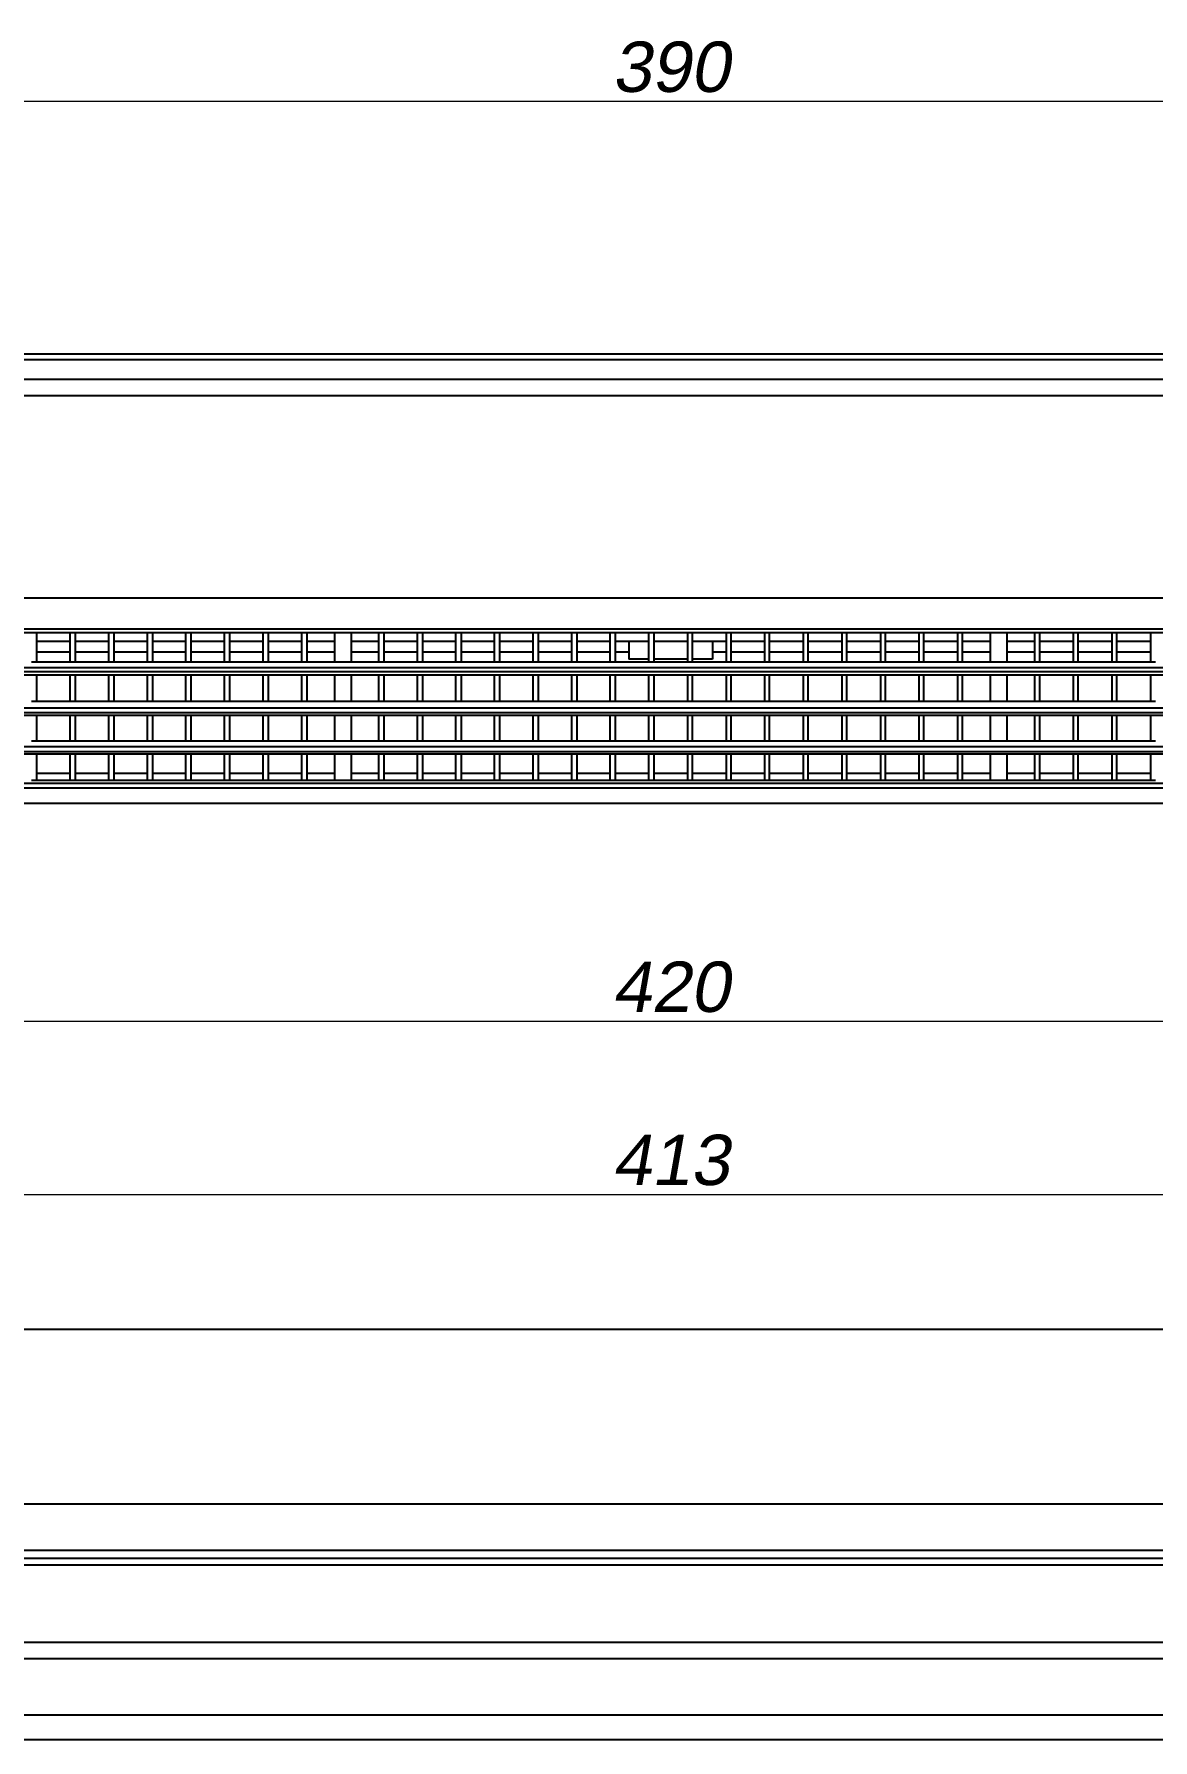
# Model space of a CAD drawing. Extents: x 77 to 615, y 57 to 401.
# Drawn here: x 211.6 to 345, y 56.7 to 260.2 of the extents above; entities that cross this region are included whole.
import ezdxf

# ---------------------------------------------------------------- set-up
doc = ezdxf.new("R2010")
doc.units = 0
doc.header["$MEASUREMENT"] = 0
doc.header["$PDSIZE"] = -1
doc.styles.add('NowyStyl1', font='ARIAL.TTF', dxfattribs={"oblique": 10})
doc.dimstyles.get("Standard").update_dxf_attribs({"dimtxt": 0.18, "dimasz": 0.18, "dimexe": 0.18, "dimexo": 0.0625, "dimgap": 0.09, "dimtad": 0, "dimtih": 1, "dimtoh": 1, "dimdec": 4, "dimzin": 0, "dimdsep": 46, "dimtxsty": 'Standard', "dimcen": 0.09, "dimadec": 0, "dimazin": 0, "dimtfac": 1, "dimtdec": 4, "dimtofl": 0, "dimtmove": 0, "dimatfit": 0, "dimfxl": 0, "dimtolj": 1, "dimtzin": 0, "dimarcsym": 0})

# ---------------------------------------------------------------- blocks, each defined once
blk = doc.blocks.new('*D0')
at = {"color": 0, "linetype": 'ByBlock', "lineweight": 0}
for p, q in [((77.48, 85.87), (77.48, 142.62)), ((87.48, 142.44), (487.48, 142.44)), ((497.48, 85.87), (497.48, 142.62))]:
    blk.add_line(p, q, dxfattribs=at)
for points in [[(77.48, 142.44), (87.48, 140.77), (87.48, 144.11)], [(497.48, 142.44), (487.48, 140.77), (487.48, 144.11)]]:
    blk.add_solid(points, dxfattribs=at)
at = {"layer": 'DEFPOINTS', "color": 0, "linetype": 'ByBlock', "lineweight": 0}
for p in [(77.48, 84.87), (497.48, 84.87)]:
    blk.add_point(p, dxfattribs=at)
at = {"color": 0, "linetype": 'ByBlock', "lineweight": 0, "insert": (287.48, 146.5), "char_height": 6, "attachment_point": 5, "style": 'NowyStyl1'}
blk.add_mtext('\\A1;420', dxfattribs=at)
blk = doc.blocks.new('*D1')
at = {"color": 0, "linetype": 'ByBlock', "lineweight": 0}
for p, q in [((80.9, 106.67), (80.9, 121.96)), ((90.9, 121.78), (484.06, 121.78)), ((494.06, 106.67), (494.06, 121.96))]:
    blk.add_line(p, q, dxfattribs=at)
for points in [[(80.9, 121.78), (90.9, 120.12), (90.9, 123.45)], [(494.06, 121.78), (484.06, 120.12), (484.06, 123.45)]]:
    blk.add_solid(points, dxfattribs=at)
at = {"layer": 'DEFPOINTS', "color": 0, "linetype": 'ByBlock', "lineweight": 0}
for p in [(80.9, 105.67), (494.06, 105.67)]:
    blk.add_point(p, dxfattribs=at)
at = {"color": 0, "linetype": 'ByBlock', "lineweight": 0, "insert": (287.48, 125.85), "char_height": 6, "attachment_point": 5, "style": 'NowyStyl1'}
blk.add_mtext('\\A1;413', dxfattribs=at)
blk = doc.blocks.new('*D5')
at = {"color": 0, "linetype": 'ByBlock', "lineweight": 0}
for p, q in [((92.7, 204.26), (92.7, 252.33)), ((482.25, 204.26), (482.25, 252.33)), ((102.7, 252.15), (472.25, 252.15))]:
    blk.add_line(p, q, dxfattribs=at)
for points in [[(92.7, 252.15), (102.7, 250.49), (102.7, 253.82)], [(482.25, 252.15), (472.25, 250.49), (472.25, 253.82)]]:
    blk.add_solid(points, dxfattribs=at)
at = {"layer": 'DEFPOINTS', "color": 0, "linetype": 'ByBlock', "lineweight": 0}
for p in [(92.7, 203.26), (482.25, 203.26)]:
    blk.add_point(p, dxfattribs=at)
at = {"color": 0, "linetype": 'ByBlock', "lineweight": 0, "insert": (287.48, 256.22), "char_height": 6, "attachment_point": 5, "style": 'NowyStyl1'}
blk.add_mtext('\\A1;390', dxfattribs=at)

msp = doc.modelspace()

# ---------------------------------------------------------------- linework, layer by layer
at = {"color": 7, "linetype": 'Continuous'}
for p, q in [((84.48, 222.01), (490.48, 222.01)), ((84.48, 221.36), (490.48, 221.36)), ((104.05, 219.01), (470.9, 219.01)), ((470.9, 217.01), (104.05, 217.01)), ((468.98, 192.88), (105.98, 192.88)), ((466.98, 189.2), (107.98, 189.2)), ((107.98, 188.8), (466.98, 188.8)), ((211.88, 188.8), (211.88, 185.26)), ((211.88, 187.76), (215.88, 187.76)), ((215.88, 185.26), (215.88, 188.8)), ((216.48, 188.8), (216.48, 185.26)), ((216.48, 187.76), (220.48, 187.76)), ((220.48, 185.26), (220.48, 188.8)), ((221.08, 188.8), (221.08, 185.26)), ((221.08, 187.76), (225.08, 187.76)), ((225.08, 185.26), (225.08, 188.8)), ((225.68, 188.8), (225.68, 185.26)), ((225.68, 187.76), (229.68, 187.76)), ((229.68, 185.26), (229.68, 188.8)), ((230.28, 188.8), (230.28, 185.26)), ((230.28, 187.76), (234.28, 187.76)), ((234.28, 185.26), (234.28, 188.8)), ((234.88, 188.8), (234.88, 185.26)), ((234.88, 187.76), (238.88, 187.76)), ((238.88, 185.26), (238.88, 188.8)), ((239.48, 188.8), (239.48, 185.26)), ((239.48, 187.76), (243.48, 187.76)), ((243.48, 185.26), (243.48, 188.8)), ((244.08, 188.8), (244.08, 185.26)), ((244.08, 187.76), (247.38, 187.76)), ((247.38, 188.8), (247.38, 185.26)), ((249.38, 188.8), (249.38, 185.26)), ((249.38, 187.76), (252.68, 187.76)), ((252.68, 185.26), (252.68, 188.8)), ((253.28, 188.8), (253.28, 185.26)), ((253.28, 187.76), (257.28, 187.76)), ((257.28, 185.26), (257.28, 188.8)), ((257.88, 188.8), (257.88, 185.26)), ((257.88, 187.76), (261.88, 187.76)), ((261.88, 185.26), (261.88, 188.8)), ((262.48, 188.8), (262.48, 185.26)), ((262.48, 187.76), (266.48, 187.76)), ((266.48, 185.26), (266.48, 188.8)), ((267.08, 188.8), (267.08, 185.26)), ((267.08, 187.76), (271.08, 187.76)), ((271.08, 185.26), (271.08, 188.8)), ((271.68, 188.8), (271.68, 185.26)), ((271.68, 187.76), (275.68, 187.76)), ((275.68, 185.26), (275.68, 188.8)), ((276.28, 188.8), (276.28, 185.26)), ((276.28, 187.76), (280.28, 187.76)), ((280.28, 185.26), (280.28, 188.8)), ((280.88, 188.8), (280.88, 185.26)), ((280.88, 187.76), (284.88, 187.76)), ((282.48, 187.76), (282.48, 185.6)), ((284.88, 185.26), (284.88, 188.8)), ((285.48, 188.8), (285.48, 185.26)), ((285.48, 187.76), (289.48, 187.76)), ((289.48, 188.8), (289.48, 185.26)), ((290.08, 185.26), (290.08, 188.8)), ((290.08, 187.76), (294.08, 187.76)), ((292.48, 187.76), (292.48, 185.6)), ((294.08, 188.8), (294.08, 185.26)), ((294.68, 185.26), (294.68, 188.8)), ((294.68, 187.76), (298.68, 187.76)), ((298.68, 188.8), (298.68, 185.26)), ((299.28, 185.26), (299.28, 188.8)), ((299.28, 187.76), (303.28, 187.76)), ((303.28, 188.8), (303.28, 185.26)), ((303.88, 185.26), (303.88, 188.8)), ((303.88, 187.76), (307.88, 187.76)), ((307.88, 188.8), (307.88, 185.26)), ((308.48, 185.26), (308.48, 188.8)), ((308.48, 187.76), (312.48, 187.76)), ((312.48, 188.8), (312.48, 185.26)), ((313.08, 185.26), (313.08, 188.8)), ((313.08, 187.76), (317.08, 187.76)), ((317.08, 188.8), (317.08, 185.26)), ((317.68, 185.26), (317.68, 188.8)), ((317.68, 187.76), (321.68, 187.76)), ((321.68, 188.8), (321.68, 185.26)), ((322.28, 185.26), (322.28, 188.8)), ((322.28, 187.76), (325.58, 187.76)), ((325.58, 188.8), (325.58, 185.26)), ((327.58, 188.8), (327.58, 185.26)), ((327.58, 187.76), (330.88, 187.76)), ((330.88, 188.8), (330.88, 185.26)), ((331.48, 185.26), (331.48, 188.8)), ((331.48, 187.76), (335.48, 187.76)), ((335.48, 188.8), (335.48, 185.26)), ((336.08, 185.26), (336.08, 188.8)), ((336.08, 187.76), (340.08, 187.76)), ((340.08, 188.8), (340.08, 185.26)), ((340.68, 185.26), (340.68, 188.8)), ((340.68, 187.76), (344.68, 187.76)), ((344.68, 188.8), (344.68, 185.26)), ((211.88, 185.26), (211.28, 185.26)), ((215.88, 186.46), (211.88, 186.46)), ((215.88, 185.26), (211.88, 185.26)), ((216.48, 185.26), (215.88, 185.26)), ((220.48, 186.46), (216.48, 186.46)), ((220.48, 185.26), (216.48, 185.26)), ((221.08, 185.26), (220.48, 185.26)), ((225.08, 186.46), (221.08, 186.46)), ((225.08, 185.26), (221.08, 185.26)), ((225.68, 185.26), (225.08, 185.26)), ((229.68, 186.46), (225.68, 186.46)), ((229.68, 185.26), (225.68, 185.26)), ((230.28, 185.26), (229.68, 185.26)), ((234.28, 186.46), (230.28, 186.46)), ((234.28, 185.26), (230.28, 185.26)), ((234.88, 185.26), (234.28, 185.26)), ((238.88, 186.46), (234.88, 186.46)), ((238.88, 185.26), (234.88, 185.26)), ((239.48, 185.26), (238.88, 185.26)), ((243.48, 186.46), (239.48, 186.46)), ((243.48, 185.26), (239.48, 185.26)), ((244.08, 185.26), (243.48, 185.26)), ((247.38, 186.46), (244.08, 186.46)), ((247.38, 185.26), (244.08, 185.26)), ((249.38, 185.26), (247.38, 185.26)), ((252.68, 186.46), (249.38, 186.46)), ((252.68, 185.26), (249.38, 185.26)), ((253.28, 185.26), (252.68, 185.26)), ((257.28, 186.46), (253.28, 186.46)), ((257.28, 185.26), (253.28, 185.26)), ((257.88, 185.26), (257.28, 185.26)), ((261.88, 186.46), (257.88, 186.46)), ((261.88, 185.26), (257.88, 185.26)), ((262.48, 185.26), (261.88, 185.26)), ((266.48, 186.46), (262.48, 186.46)), ((266.48, 185.26), (262.48, 185.26)), ((267.08, 185.26), (266.48, 185.26)), ((271.08, 186.46), (267.08, 186.46)), ((271.08, 185.26), (267.08, 185.26)), ((271.68, 185.26), (271.08, 185.26)), ((275.68, 186.46), (271.68, 186.46)), ((275.68, 185.26), (271.68, 185.26)), ((276.28, 185.26), (275.68, 185.26)), ((280.28, 186.46), (276.28, 186.46)), ((280.28, 185.26), (276.28, 185.26)), ((280.88, 185.26), (280.28, 185.26)), ((282.48, 186.46), (280.88, 186.46)), ((284.88, 185.26), (280.88, 185.26)), ((284.88, 185.6), (282.48, 185.6)), ((285.48, 185.26), (284.88, 185.26)), ((289.48, 185.6), (285.48, 185.6)), ((289.48, 185.26), (285.48, 185.26)), ((290.08, 185.26), (289.48, 185.26)), ((292.48, 185.6), (290.08, 185.6)), ((294.08, 185.26), (290.08, 185.26)), ((294.08, 186.46), (292.48, 186.46)), ((294.68, 185.26), (294.08, 185.26)), ((298.68, 186.46), (294.68, 186.46)), ((298.68, 185.26), (294.68, 185.26)), ((299.28, 185.26), (298.68, 185.26)), ((303.28, 186.46), (299.28, 186.46)), ((303.28, 185.26), (299.28, 185.26)), ((303.88, 185.26), (303.28, 185.26)), ((307.88, 186.46), (303.88, 186.46)), ((307.88, 185.26), (303.88, 185.26)), ((308.48, 185.26), (307.88, 185.26)), ((312.48, 186.46), (308.48, 186.46)), ((312.48, 185.26), (308.48, 185.26)), ((313.08, 185.26), (312.48, 185.26)), ((317.08, 186.46), (313.08, 186.46)), ((317.08, 185.26), (313.08, 185.26)), ((317.68, 185.26), (317.08, 185.26)), ((321.68, 186.46), (317.68, 186.46)), ((321.68, 185.26), (317.68, 185.26)), ((322.28, 185.26), (321.68, 185.26)), ((325.58, 186.46), (322.28, 186.46)), ((325.58, 185.26), (322.28, 185.26)), ((327.58, 185.26), (325.58, 185.26)), ((330.88, 186.46), (327.58, 186.46)), ((330.88, 185.26), (327.58, 185.26)), ((331.48, 185.26), (330.88, 185.26)), ((335.48, 186.46), (331.48, 186.46)), ((335.48, 185.26), (331.48, 185.26)), ((336.08, 185.26), (335.48, 185.26)), ((340.08, 186.46), (336.08, 186.46)), ((340.08, 185.26), (336.08, 185.26)), ((340.68, 185.26), (340.08, 185.26)), ((344.68, 186.46), (340.68, 186.46)), ((344.68, 185.26), (340.68, 185.26)), ((345.28, 185.26), (344.68, 185.26)), ((105.94, 184.62), (469.01, 184.62)), ((105.95, 183.74), (469, 183.74)), ((105.98, 184.14), (468.98, 184.14)), ((211.88, 183.74), (211.88, 180.55)), ((215.88, 180.55), (215.88, 183.74)), ((216.48, 183.74), (216.48, 180.55)), ((220.48, 180.55), (220.48, 183.74)), ((221.08, 183.74), (221.08, 180.55)), ((225.08, 180.55), (225.08, 183.74)), ((225.68, 183.74), (225.68, 180.55)), ((229.68, 180.55), (229.68, 183.74)), ((230.28, 183.74), (230.28, 180.55)), ((234.28, 180.55), (234.28, 183.74)), ((234.88, 183.74), (234.88, 180.55)), ((238.88, 180.55), (238.88, 183.74)), ((239.48, 183.74), (239.48, 180.55)), ((243.48, 180.55), (243.48, 183.74)), ((244.08, 183.74), (244.08, 180.55)), ((247.38, 183.74), (247.38, 180.55)), ((249.38, 183.74), (249.38, 180.55)), ((252.68, 180.55), (252.68, 183.74)), ((253.28, 183.74), (253.28, 180.55)), ((257.28, 180.55), (257.28, 183.74)), ((257.88, 183.74), (257.88, 180.55)), ((261.88, 180.55), (261.88, 183.74)), ((262.48, 183.74), (262.48, 180.55)), ((266.48, 180.55), (266.48, 183.74)), ((267.08, 183.74), (267.08, 180.55)), ((271.08, 180.55), (271.08, 183.74)), ((271.68, 183.74), (271.68, 180.55)), ((275.68, 180.55), (275.68, 183.74)), ((276.28, 183.74), (276.28, 180.55)), ((280.28, 180.55), (280.28, 183.74)), ((280.88, 183.74), (280.88, 180.55)), ((284.88, 180.55), (284.88, 183.74)), ((285.48, 183.74), (285.48, 180.55)), ((289.48, 183.74), (289.48, 180.55)), ((290.08, 180.55), (290.08, 183.74)), ((294.08, 183.74), (294.08, 180.55)), ((294.68, 180.55), (294.68, 183.74)), ((298.68, 183.74), (298.68, 180.55)), ((299.28, 180.55), (299.28, 183.74)), ((303.28, 183.74), (303.28, 180.55)), ((303.88, 180.55), (303.88, 183.74)), ((307.88, 183.74), (307.88, 180.55)), ((308.48, 180.55), (308.48, 183.74)), ((312.48, 183.74), (312.48, 180.55)), ((313.08, 180.55), (313.08, 183.74)), ((317.08, 183.74), (317.08, 180.55)), ((317.68, 180.55), (317.68, 183.74)), ((321.68, 183.74), (321.68, 180.55)), ((322.28, 180.55), (322.28, 183.74)), ((325.58, 183.74), (325.58, 180.55)), ((327.58, 183.74), (327.58, 180.55)), ((330.88, 183.74), (330.88, 180.55)), ((331.48, 180.55), (331.48, 183.74)), ((335.48, 183.74), (335.48, 180.55)), ((336.08, 180.55), (336.08, 183.74)), ((340.08, 183.74), (340.08, 180.55)), ((340.68, 180.55), (340.68, 183.74)), ((344.68, 183.74), (344.68, 180.55)), ((105.97, 179.8), (468.99, 179.8)), ((105.98, 179.24), (468.98, 179.24)), ((211.88, 180.55), (211.28, 180.55)), ((215.88, 180.55), (211.88, 180.55)), ((216.48, 180.55), (215.88, 180.55)), ((220.48, 180.55), (216.48, 180.55)), ((221.08, 180.55), (220.48, 180.55)), ((225.08, 180.55), (221.08, 180.55)), ((225.68, 180.55), (225.08, 180.55)), ((229.68, 180.55), (225.68, 180.55)), ((230.28, 180.55), (229.68, 180.55)), ((234.28, 180.55), (230.28, 180.55)), ((234.88, 180.55), (234.28, 180.55)), ((238.88, 180.55), (234.88, 180.55)), ((239.48, 180.55), (238.88, 180.55)), ((243.48, 180.55), (239.48, 180.55)), ((244.08, 180.55), (243.48, 180.55)), ((247.38, 180.55), (244.08, 180.55)), ((249.38, 180.55), (247.38, 180.55)), ((252.68, 180.55), (249.38, 180.55)), ((253.28, 180.55), (252.68, 180.55)), ((257.28, 180.55), (253.28, 180.55)), ((257.88, 180.55), (257.28, 180.55)), ((261.88, 180.55), (257.88, 180.55)), ((262.48, 180.55), (261.88, 180.55)), ((266.48, 180.55), (262.48, 180.55)), ((267.08, 180.55), (266.48, 180.55)), ((271.08, 180.55), (267.08, 180.55)), ((271.68, 180.55), (271.08, 180.55)), ((275.68, 180.55), (271.68, 180.55)), ((276.28, 180.55), (275.68, 180.55)), ((280.28, 180.55), (276.28, 180.55)), ((280.88, 180.55), (280.28, 180.55)), ((284.88, 180.55), (280.88, 180.55)), ((285.48, 180.55), (284.88, 180.55)), ((289.48, 180.55), (285.48, 180.55)), ((290.08, 180.55), (289.48, 180.55)), ((294.08, 180.55), (290.08, 180.55)), ((294.68, 180.55), (294.08, 180.55)), ((298.68, 180.55), (294.68, 180.55)), ((299.28, 180.55), (298.68, 180.55)), ((303.28, 180.55), (299.28, 180.55)), ((303.88, 180.55), (303.28, 180.55)), ((307.88, 180.55), (303.88, 180.55)), ((308.48, 180.55), (307.88, 180.55)), ((312.48, 180.55), (308.48, 180.55)), ((313.08, 180.55), (312.48, 180.55)), ((317.08, 180.55), (313.08, 180.55)), ((317.68, 180.55), (317.08, 180.55)), ((321.68, 180.55), (317.68, 180.55)), ((322.28, 180.55), (321.68, 180.55)), ((325.58, 180.55), (322.28, 180.55)), ((327.58, 180.55), (325.58, 180.55)), ((330.88, 180.55), (327.58, 180.55)), ((331.48, 180.55), (330.88, 180.55)), ((335.48, 180.55), (331.48, 180.55)), ((336.08, 180.55), (335.48, 180.55)), ((340.08, 180.55), (336.08, 180.55)), ((340.68, 180.55), (340.08, 180.55)), ((344.68, 180.55), (340.68, 180.55)), ((345.28, 180.55), (344.68, 180.55)), ((105.92, 178.92), (469.04, 178.92)), ((211.88, 178.92), (211.88, 175.84)), ((215.88, 175.84), (215.88, 178.92)), ((216.48, 178.92), (216.48, 175.84)), ((220.48, 175.84), (220.48, 178.92)), ((221.08, 178.92), (221.08, 175.84)), ((225.08, 175.84), (225.08, 178.92)), ((225.68, 178.92), (225.68, 175.84)), ((229.68, 175.84), (229.68, 178.92)), ((230.28, 178.92), (230.28, 175.84)), ((234.28, 175.84), (234.28, 178.92)), ((234.88, 178.92), (234.88, 175.84)), ((238.88, 175.84), (238.88, 178.92)), ((239.48, 178.92), (239.48, 175.84)), ((243.48, 175.84), (243.48, 178.92)), ((244.08, 178.92), (244.08, 175.84)), ((247.38, 178.92), (247.38, 175.84)), ((249.38, 178.92), (249.38, 175.84)), ((252.68, 175.84), (252.68, 178.92)), ((253.28, 178.92), (253.28, 175.84)), ((257.28, 175.84), (257.28, 178.92)), ((257.88, 178.92), (257.88, 175.84)), ((261.88, 175.84), (261.88, 178.92)), ((262.48, 178.92), (262.48, 175.84)), ((266.48, 175.84), (266.48, 178.92)), ((267.08, 178.92), (267.08, 175.84)), ((271.08, 175.84), (271.08, 178.92)), ((271.68, 178.92), (271.68, 175.84)), ((275.68, 175.84), (275.68, 178.92)), ((276.28, 178.92), (276.28, 175.84)), ((280.28, 175.84), (280.28, 178.92)), ((280.88, 178.92), (280.88, 175.84)), ((284.88, 175.84), (284.88, 178.92)), ((285.48, 178.92), (285.48, 175.84)), ((289.48, 178.92), (289.48, 175.84)), ((290.08, 175.84), (290.08, 178.92)), ((294.08, 178.92), (294.08, 175.84)), ((294.68, 175.84), (294.68, 178.92)), ((298.68, 178.92), (298.68, 175.84)), ((299.28, 175.84), (299.28, 178.92)), ((303.28, 178.92), (303.28, 175.84)), ((303.88, 175.84), (303.88, 178.92)), ((307.88, 178.92), (307.88, 175.84)), ((308.48, 175.84), (308.48, 178.92)), ((312.48, 178.92), (312.48, 175.84)), ((313.08, 175.84), (313.08, 178.92)), ((317.08, 178.92), (317.08, 175.84)), ((317.68, 175.84), (317.68, 178.92)), ((321.68, 178.92), (321.68, 175.84)), ((322.28, 175.84), (322.28, 178.92)), ((325.58, 178.92), (325.58, 175.84)), ((327.58, 178.92), (327.58, 175.84)), ((330.88, 178.92), (330.88, 175.84)), ((331.48, 175.84), (331.48, 178.92)), ((335.48, 178.92), (335.48, 175.84)), ((336.08, 175.84), (336.08, 178.92)), ((340.08, 178.92), (340.08, 175.84)), ((340.68, 175.84), (340.68, 178.92)), ((344.68, 178.92), (344.68, 175.84)), ((105.98, 175.2), (468.98, 175.2)), ((211.88, 175.84), (211.28, 175.84)), ((215.88, 175.84), (211.88, 175.84)), ((216.48, 175.84), (215.88, 175.84)), ((220.48, 175.84), (216.48, 175.84)), ((221.08, 175.84), (220.48, 175.84)), ((225.08, 175.84), (221.08, 175.84)), ((225.68, 175.84), (225.08, 175.84)), ((229.68, 175.84), (225.68, 175.84)), ((230.28, 175.84), (229.68, 175.84)), ((234.28, 175.84), (230.28, 175.84)), ((234.88, 175.84), (234.28, 175.84)), ((238.88, 175.84), (234.88, 175.84)), ((239.48, 175.84), (238.88, 175.84)), ((243.48, 175.84), (239.48, 175.84)), ((244.08, 175.84), (243.48, 175.84)), ((247.38, 175.84), (244.08, 175.84)), ((249.38, 175.84), (247.38, 175.84)), ((252.68, 175.84), (249.38, 175.84)), ((253.28, 175.84), (252.68, 175.84)), ((257.28, 175.84), (253.28, 175.84)), ((257.88, 175.84), (257.28, 175.84)), ((261.88, 175.84), (257.88, 175.84)), ((262.48, 175.84), (261.88, 175.84)), ((266.48, 175.84), (262.48, 175.84)), ((267.08, 175.84), (266.48, 175.84)), ((271.08, 175.84), (267.08, 175.84)), ((271.68, 175.84), (271.08, 175.84)), ((275.68, 175.84), (271.68, 175.84)), ((276.28, 175.84), (275.68, 175.84)), ((280.28, 175.84), (276.28, 175.84)), ((280.88, 175.84), (280.28, 175.84)), ((284.88, 175.84), (280.88, 175.84)), ((285.48, 175.84), (284.88, 175.84)), ((289.48, 175.84), (285.48, 175.84)), ((290.08, 175.84), (289.48, 175.84)), ((294.08, 175.84), (290.08, 175.84)), ((294.68, 175.84), (294.08, 175.84)), ((298.68, 175.84), (294.68, 175.84)), ((299.28, 175.84), (298.68, 175.84)), ((303.28, 175.84), (299.28, 175.84)), ((303.88, 175.84), (303.28, 175.84)), ((307.88, 175.84), (303.88, 175.84)), ((308.48, 175.84), (307.88, 175.84)), ((312.48, 175.84), (308.48, 175.84)), ((313.08, 175.84), (312.48, 175.84)), ((317.08, 175.84), (313.08, 175.84)), ((317.68, 175.84), (317.08, 175.84)), ((321.68, 175.84), (317.68, 175.84)), ((322.28, 175.84), (321.68, 175.84)), ((325.58, 175.84), (322.28, 175.84)), ((327.58, 175.84), (325.58, 175.84)), ((330.88, 175.84), (327.58, 175.84)), ((331.48, 175.84), (330.88, 175.84)), ((335.48, 175.84), (331.48, 175.84)), ((336.08, 175.84), (335.48, 175.84)), ((340.08, 175.84), (336.08, 175.84)), ((340.68, 175.84), (340.08, 175.84)), ((344.68, 175.84), (340.68, 175.84)), ((345.28, 175.84), (344.68, 175.84)), ((105.87, 174.32), (469.09, 174.32)), ((105.98, 174.58), (468.98, 174.58)), ((211.88, 174.32), (211.88, 171.13)), ((215.88, 171.13), (215.88, 174.32)), ((216.48, 174.32), (216.48, 171.13)), ((220.48, 171.13), (220.48, 174.32)), ((221.08, 174.32), (221.08, 171.13)), ((225.08, 171.13), (225.08, 174.32)), ((225.68, 174.32), (225.68, 171.13)), ((229.68, 171.13), (229.68, 174.32)), ((230.28, 174.32), (230.28, 171.13)), ((234.28, 171.13), (234.28, 174.32)), ((234.88, 174.32), (234.88, 171.13)), ((238.88, 171.13), (238.88, 174.32)), ((239.48, 174.32), (239.48, 171.13)), ((243.48, 171.13), (243.48, 174.32)), ((244.08, 174.32), (244.08, 171.13)), ((247.38, 174.32), (247.38, 171.13)), ((249.38, 174.32), (249.38, 171.13)), ((252.68, 171.13), (252.68, 174.32)), ((253.28, 174.32), (253.28, 171.13)), ((257.28, 171.13), (257.28, 174.32)), ((257.88, 174.32), (257.88, 171.13)), ((261.88, 171.13), (261.88, 174.32)), ((262.48, 174.32), (262.48, 171.13)), ((266.48, 171.13), (266.48, 174.32)), ((267.08, 174.32), (267.08, 171.13)), ((271.08, 171.13), (271.08, 174.32)), ((271.68, 174.32), (271.68, 171.13)), ((275.68, 171.13), (275.68, 174.32)), ((276.28, 174.32), (276.28, 171.13)), ((280.28, 171.13), (280.28, 174.32)), ((280.88, 174.32), (280.88, 171.13)), ((284.88, 171.13), (284.88, 174.32)), ((285.48, 174.32), (285.48, 171.13)), ((289.48, 174.32), (289.48, 171.13)), ((290.08, 171.13), (290.08, 174.32)), ((294.08, 174.32), (294.08, 171.13)), ((294.68, 171.13), (294.68, 174.32)), ((298.68, 174.32), (298.68, 171.13)), ((299.28, 171.13), (299.28, 174.32)), ((303.28, 174.32), (303.28, 171.13)), ((303.88, 171.13), (303.88, 174.32)), ((307.88, 174.32), (307.88, 171.13)), ((308.48, 171.13), (308.48, 174.32)), ((312.48, 174.32), (312.48, 171.13)), ((313.08, 171.13), (313.08, 174.32)), ((317.08, 174.32), (317.08, 171.13)), ((317.68, 171.13), (317.68, 174.32)), ((321.68, 174.32), (321.68, 171.13)), ((322.28, 171.13), (322.28, 174.32)), ((325.58, 174.32), (325.58, 171.13)), ((327.58, 174.32), (327.58, 171.13)), ((330.88, 174.32), (330.88, 171.13)), ((331.48, 171.13), (331.48, 174.32)), ((335.48, 174.32), (335.48, 171.13)), ((336.08, 171.13), (336.08, 174.32)), ((340.08, 174.32), (340.08, 171.13)), ((340.68, 171.13), (340.68, 174.32)), ((344.68, 174.32), (344.68, 171.13)), ((211.88, 171.13), (211.28, 171.13)), ((215.88, 171.98), (211.88, 171.98)), ((215.88, 171.13), (211.88, 171.13)), ((216.48, 171.13), (215.88, 171.13)), ((220.48, 171.98), (216.48, 171.98)), ((220.48, 171.13), (216.48, 171.13)), ((221.08, 171.13), (220.48, 171.13)), ((225.08, 171.98), (221.08, 171.98)), ((225.08, 171.13), (221.08, 171.13)), ((225.68, 171.13), (225.08, 171.13)), ((229.68, 171.98), (225.68, 171.98)), ((229.68, 171.13), (225.68, 171.13)), ((230.28, 171.13), (229.68, 171.13)), ((234.28, 171.98), (230.28, 171.98)), ((234.28, 171.13), (230.28, 171.13)), ((234.88, 171.13), (234.28, 171.13)), ((238.88, 171.98), (234.88, 171.98)), ((238.88, 171.13), (234.88, 171.13)), ((239.48, 171.13), (238.88, 171.13)), ((243.48, 171.98), (239.48, 171.98)), ((243.48, 171.13), (239.48, 171.13)), ((244.08, 171.13), (243.48, 171.13)), ((247.38, 171.98), (244.08, 171.98)), ((247.38, 171.13), (244.08, 171.13)), ((249.38, 171.13), (247.38, 171.13)), ((252.68, 171.98), (249.38, 171.98)), ((252.68, 171.13), (249.38, 171.13)), ((253.28, 171.13), (252.68, 171.13)), ((257.28, 171.98), (253.28, 171.98)), ((257.28, 171.13), (253.28, 171.13)), ((257.88, 171.13), (257.28, 171.13)), ((261.88, 171.98), (257.88, 171.98)), ((261.88, 171.13), (257.88, 171.13)), ((262.48, 171.13), (261.88, 171.13)), ((266.48, 171.98), (262.48, 171.98)), ((266.48, 171.13), (262.48, 171.13)), ((267.08, 171.13), (266.48, 171.13)), ((271.08, 171.98), (267.08, 171.98)), ((271.08, 171.13), (267.08, 171.13)), ((271.68, 171.13), (271.08, 171.13)), ((275.68, 171.98), (271.68, 171.98)), ((275.68, 171.13), (271.68, 171.13)), ((276.28, 171.13), (275.68, 171.13)), ((280.28, 171.98), (276.28, 171.98)), ((280.28, 171.13), (276.28, 171.13)), ((280.88, 171.13), (280.28, 171.13)), ((284.88, 171.98), (280.88, 171.98)), ((284.88, 171.13), (280.88, 171.13)), ((285.48, 171.13), (284.88, 171.13)), ((289.48, 171.98), (285.48, 171.98)), ((289.48, 171.13), (285.48, 171.13)), ((290.08, 171.13), (289.48, 171.13)), ((294.08, 171.98), (290.08, 171.98)), ((294.08, 171.13), (290.08, 171.13)), ((294.68, 171.13), (294.08, 171.13)), ((298.68, 171.98), (294.68, 171.98)), ((298.68, 171.13), (294.68, 171.13)), ((299.28, 171.13), (298.68, 171.13)), ((303.28, 171.98), (299.28, 171.98)), ((303.28, 171.13), (299.28, 171.13)), ((303.88, 171.13), (303.28, 171.13)), ((307.88, 171.98), (303.88, 171.98)), ((307.88, 171.13), (303.88, 171.13)), ((308.48, 171.13), (307.88, 171.13)), ((312.48, 171.98), (308.48, 171.98)), ((312.48, 171.13), (308.48, 171.13)), ((313.08, 171.13), (312.48, 171.13)), ((317.08, 171.98), (313.08, 171.98)), ((317.08, 171.13), (313.08, 171.13)), ((317.68, 171.13), (317.08, 171.13)), ((321.68, 171.98), (317.68, 171.98)), ((321.68, 171.13), (317.68, 171.13)), ((322.28, 171.13), (321.68, 171.13)), ((325.58, 171.98), (322.28, 171.98)), ((325.58, 171.13), (322.28, 171.13)), ((327.58, 171.13), (325.58, 171.13)), ((330.88, 171.98), (327.58, 171.98)), ((330.88, 171.13), (327.58, 171.13)), ((331.48, 171.13), (330.88, 171.13)), ((335.48, 171.98), (331.48, 171.98)), ((335.48, 171.13), (331.48, 171.13)), ((336.08, 171.13), (335.48, 171.13)), ((340.08, 171.98), (336.08, 171.98)), ((340.08, 171.13), (336.08, 171.13)), ((340.68, 171.13), (340.08, 171.13)), ((344.68, 171.98), (340.68, 171.98)), ((344.68, 171.13), (340.68, 171.13)), ((345.28, 171.13), (344.68, 171.13)), ((107.98, 170.84), (466.98, 170.84)), ((466.98, 170.21), (107.98, 170.21)), ((468.98, 168.39), (105.98, 168.39)), ((490.06, 105.67), (84.9, 105.67)), ((191.48, 84.87), (383.48, 84.87)), ((84.48, 79.35), (490.48, 79.35)), ((84.48, 78.41), (490.48, 78.41)), ((382.48, 77.55), (192.48, 77.55)), ((104.05, 68.37), (470.9, 68.37)), ((470.9, 66.37), (104.05, 66.37)), ((468.98, 59.66), (105.98, 59.66)), ((466.98, 56.72), (107.98, 56.72))]:
    msp.add_line(p, q, dxfattribs=at)

# ---------------------------------------------------------------- dimensions: what is measured, and where the dimension line sits
at = {"linetype": 'Continuous', "lineweight": 0}
for base, p1, p2, picture, middle in [((482.25, 252.15), (92.7, 203.26), (482.25, 203.26), '*D5', (287.48, 256.22)), ((497.48, 142.44), (77.48, 84.87), (497.48, 84.87), '*D0', (287.48, 146.5)), ((494.06, 121.78), (80.9, 105.67), (494.06, 105.67), '*D1', (287.48, 125.85))]:
    dim = msp.add_linear_dim(base=base, p1=p1, p2=p2, dimstyle='Standard', override={"dimtxt": 6, "dimasz": 10, "dimexo": 1, "dimgap": 1, "dimtad": 1, "dimdec": 0, "dimtxsty": 'NowyStyl1', "dimdle": 1, "dimadec": 65535, "dimatfit": 3}, dxfattribs=at)
    dim.commit()
    dim.dimension.update_dxf_attribs({"geometry": picture, "text_midpoint": middle})

doc.saveas('drawing.dxf')
